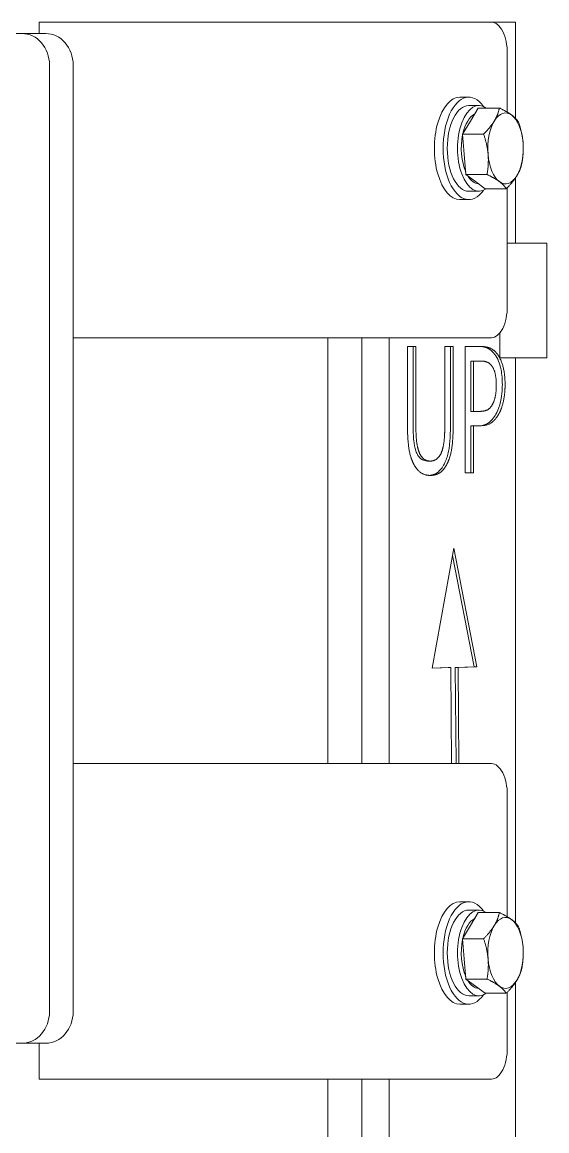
# Model space of a CAD drawing. Header units: inches. Extents: x 12 to 318, y 5 to 204.
# Drawn here: x 239.47 to 243.63, y 79.14 to 87.92 of the extents above; entities that cross this region are included whole.
import ezdxf

# ---------------------------------------------------------------- set-up
doc = ezdxf.new("R2010")
doc.units = ezdxf.units.IN
doc.header["$LTSCALE"] = 9.5
doc.header["$MEASUREMENT"] = 0
doc.layers.add('Visible', color=7, linetype='Continuous', lineweight=18)

msp = doc.modelspace()

# ---------------------------------------------------------------- linework, layer by layer
at = {"layer": 'Visible'}
for p, q in [((239.607354, 87.924298), (239.607354, 87.834298)), ((240.891977, 87.924298), (239.607354, 87.924298)), ((240.891977, 87.924298), (241.489613, 87.924298)), ((243.19054, 87.924298), (241.489613, 87.924298)), ((243.380029, 87.924298), (243.19054, 87.924298)), ((243.380029, 87.162431), (243.380029, 87.924298)), ((227.780472, 87.834298), (239.471815, 87.834298)), ((239.659315, 87.834298), (239.471815, 87.834298)), ((243.31554, 87.210859), (243.31554, 87.674298)), ((239.688321, 87.584298), (239.688321, 80.084298)), ((239.875821, 87.584298), (239.875821, 80.084298)), ((242.94054, 87.330298), (243.009822, 87.330298)), ((243.091229, 87.264298), (243.009822, 87.264298)), ((243.023251, 87.140689), (243.085718, 87.244188)), ((243.085718, 87.244188), (243.252776, 87.244188)), ((242.960784, 87.037191), (243.023251, 87.140689)), ((242.960784, 87.037191), (243.127842, 87.037191)), ((242.974367, 86.877246), (242.960784, 87.037191)), ((242.987949, 86.717301), (242.974367, 86.877246)), ((242.987949, 86.717301), (243.155007, 86.717301)), ((243.063999, 86.660854), (242.987949, 86.717301)), ((243.140048, 86.604408), (243.063999, 86.660854)), ((243.380029, 86.174298), (243.380029, 86.690333)), ((243.091229, 86.584298), (243.009822, 86.584298)), ((243.140048, 86.604408), (243.307106, 86.604408)), ((243.31554, 85.674298), (243.31554, 86.612988)), ((242.94054, 86.518298), (243.009822, 86.518298)), ((243.31554, 86.174298), (243.62848, 86.174298)), ((243.62848, 86.174298), (243.62848, 85.264774)), ((239.875821, 85.424298), (240.891977, 85.424298)), ((241.489613, 85.424298), (240.891977, 85.424298)), ((241.489613, 85.424298), (243.19054, 85.424298)), ((241.892482, 82.049298), (241.892482, 85.424298)), ((241.892484, 85.424298), (241.892484, 82.049298)), ((242.163523, 82.049298), (242.163523, 85.424298)), ((242.380029, 85.424298), (242.380029, 82.049298)), ((243.255029, 85.460137), (243.255029, 85.264774)), ((242.524598, 84.730141), (242.524598, 85.354128)), ((242.524598, 85.354128), (242.591049, 85.354128)), ((242.569398, 85.354128), (242.569398, 84.730141)), ((242.591049, 85.354128), (242.591049, 84.730141)), ((242.819979, 84.7269), (242.819979, 85.354128)), ((242.819979, 85.354128), (242.88643, 85.354128)), ((242.864779, 85.354128), (242.864779, 84.730141)), ((242.88643, 85.354128), (242.88643, 84.730141)), ((242.981649, 84.354128), (242.981649, 85.354128)), ((242.981649, 85.354128), (243.107256, 85.354128)), ((243.048099, 85.239055), (243.026449, 85.239055)), ((243.026449, 85.239055), (243.026449, 84.840352)), ((243.048099, 85.239055), (243.048099, 84.840352)), ((243.103205, 85.239055), (243.048099, 85.239055)), ((243.255029, 85.264774), (243.62848, 85.264774)), ((243.380029, 80.787431), (243.380029, 85.264774)), ((243.048099, 84.840352), (243.026449, 84.840352)), ((243.048099, 84.840352), (243.09348, 84.840352)), ((243.048099, 84.7269), (243.026449, 84.7269)), ((243.026449, 84.7269), (243.026449, 84.354128)), ((243.10442, 84.7269), (243.048099, 84.7269)), ((243.048099, 84.7269), (243.048099, 84.354128)), ((242.705312, 84.446511), (242.683661, 84.446511)), ((243.048099, 84.354128), (242.981649, 84.354128)), ((242.720324, 82.804755), (242.89047, 83.756958)), ((242.89047, 83.756958), (243.075198, 82.816031)), ((242.880154, 83.699225), (243.053547, 82.816031)), ((242.86841, 82.810256), (242.720324, 82.804755)), ((242.846759, 82.810256), (242.720468, 82.805565)), ((242.86841, 82.810256), (242.846759, 82.810256)), ((242.873502, 82.049298), (242.86841, 82.810256)), ((243.053547, 82.816031), (242.903404, 82.811838)), ((242.903404, 82.811838), (242.909172, 82.049298)), ((242.925055, 82.811838), (242.903404, 82.811838)), ((243.075198, 82.816031), (242.925055, 82.811838)), ((242.925055, 82.811838), (242.930822, 82.049298)), ((243.075198, 82.816031), (243.053547, 82.816031)), ((240.891977, 82.049298), (239.875821, 82.049298)), ((240.891977, 82.049298), (241.489613, 82.049298)), ((243.19054, 82.049298), (241.489613, 82.049298)), ((243.31554, 80.835859), (243.31554, 81.799298)), ((242.94054, 80.955298), (243.009822, 80.955298)), ((243.091229, 80.889298), (243.009822, 80.889298)), ((243.023251, 80.765689), (243.085718, 80.869188)), ((243.085718, 80.869188), (243.252776, 80.869188)), ((242.960784, 80.662191), (243.023251, 80.765689)), ((242.960784, 80.662191), (243.127842, 80.662191)), ((242.974367, 80.502246), (242.960784, 80.662191)), ((242.987949, 80.342301), (242.974367, 80.502246)), ((242.987949, 80.342301), (243.155007, 80.342301)), ((243.063999, 80.285854), (242.987949, 80.342301)), ((243.380029, 77.174298), (243.380029, 80.315333)), ((243.091229, 80.209298), (243.009822, 80.209298)), ((243.140048, 80.229408), (243.063999, 80.285854)), ((243.140048, 80.229408), (243.307106, 80.229408)), ((243.31554, 79.799298), (243.31554, 80.237988)), ((242.94054, 80.143298), (243.009822, 80.143298)), ((239.471815, 79.834298), (236.471761, 79.834298)), ((239.471815, 79.834298), (239.659315, 79.834298)), ((239.607354, 79.834298), (239.607354, 79.549298)), ((239.607354, 79.549298), (240.891977, 79.549298)), ((241.489613, 79.549298), (240.891977, 79.549298)), ((241.489613, 79.549298), (243.19054, 79.549298)), ((241.892482, 76.924298), (241.892482, 79.549298)), ((241.892484, 79.549298), (241.892484, 76.924298)), ((242.163523, 76.924298), (242.163523, 79.549298)), ((242.380029, 79.549298), (242.380029, 76.924298))]:
    msp.add_line(p, q, dxfattribs=at)
for centre, major_axis, ratio, start_param, end_param in [((243.19054, 87.674298), (0, 0.25), 0.5, 4.71238898, 6.28318531), ((239.471815, 87.584298), (0, 0.25), 0.8660254, 4.71238898, 6.28318531), ((239.659315, 87.584298), (0, 0.25), 0.8660254, 4.71238898, 6.28318531), ((242.94054, 86.924298), (0, -0.406), 0.5, 3.14159265, 6.28318531), ((243.009822, 86.924298), (0, -0.406), 0.5, 2.53151287, 6.89326509), ((243.009822, 86.924298), (0, 0.34), 0.5, 0, 3.14159265), ((243.091229, 86.924298), (0, -0.34), 0.5, 2.79593383, 6.62884413), ((243.091229, 86.924298), (0, 0.281), 0.5, 0.24467377, 1.13899712), ((243.301676, 86.924298), (0, 0.281), 0.5, 5.9278232, 6.97502076), ((243.301676, 86.924298), (0, 0.281), 0.5, 4.88062565, 5.9278232), ((243.301676, 86.924298), (0, -0.281), 0.5, 3.8334281, 4.88062565), ((243.091229, 86.924298), (0, 0.281), 0.5, 1.18053999, 2.29752601), ((243.301676, 86.924298), (0, 0.281), 0.5, 3.8334281, 4.88062565), ((243.301676, 86.924298), (0, -0.281), 0.5, 4.88062565, 5.9278232), ((243.091229, 86.924298), (0, -0.281), 0.5, 5.59885626, 6.25679015), ((243.301676, 86.924298), (0, -0.281), 0.5, 5.9278232, 6.97502076), ((243.19054, 85.674298), (0, -0.25), 0.5, 0, 1.57079633), ((243.19054, 81.799298), (0, 0.25), 0.5, 4.71238898, 6.28318531), ((243.009822, 80.549298), (0, -0.406), 0.5, 2.53151287, 6.89326509), ((242.94054, 80.549298), (0, -0.406), 0.5, 3.14159265, 6.28318531), ((243.091229, 80.549298), (0, -0.34), 0.5, 2.79593383, 6.62884413), ((243.009822, 80.549298), (0, 0.34), 0.5, 0, 3.14159265), ((243.091229, 80.549298), (0, 0.281), 0.5, 0.24467377, 1.13899712), ((243.301676, 80.549298), (0, 0.281), 0.5, 5.9278232, 6.97502076), ((243.301676, 80.549298), (0, -0.281), 0.5, 3.8334281, 4.88062565), ((243.301676, 80.549298), (0, 0.281), 0.5, 4.88062565, 5.9278232), ((243.091229, 80.549298), (0, 0.281), 0.5, 1.18053999, 2.29752601), ((243.301676, 80.549298), (0, 0.281), 0.5, 3.8334281, 4.88062565), ((243.301676, 80.549298), (0, -0.281), 0.5, 4.88062565, 5.9278232), ((243.091229, 80.549298), (0, -0.281), 0.5, 5.59885626, 6.25679015), ((243.301676, 80.549298), (0, -0.281), 0.5, 5.9278232, 6.97502076), ((239.471815, 80.084298), (0, -0.25), 0.8660254, 0, 1.57079633), ((239.659315, 80.084298), (0, -0.25), 0.8660254, 0, 1.57079633), ((243.19054, 79.799298), (0, -0.25), 0.5, 0, 1.57079633)]:
    msp.add_ellipse(centre, major_axis=major_axis, ratio=ratio, start_param=start_param, end_param=end_param, dxfattribs=at)
for points in [[(243.212044, 87.140689), (243.241035, 87.188723), (243.252776, 87.244188)], [(243.252776, 87.244188), (243.315266, 87.213938), (243.350561, 87.187741)], [(243.350561, 87.187741), (243.385855, 87.161544), (243.404875, 87.131294)], [(243.127842, 87.037191), (243.183053, 87.092655), (243.212044, 87.140689)], [(243.404875, 87.131294), (243.433889, 87.04558), (243.440193, 86.97135)], [(243.16316, 86.877246), (243.156856, 86.951477), (243.127842, 87.037191)], [(243.440193, 86.97135), (243.446497, 86.897119), (243.43204, 86.811405)], [(243.155007, 86.717301), (243.169464, 86.803015), (243.16316, 86.877246)], [(243.43204, 86.811405), (243.4203, 86.75594), (243.391309, 86.707906)], [(243.252792, 86.660854), (243.217498, 86.687051), (243.155007, 86.717301)], [(243.391309, 86.707906), (243.362318, 86.659873), (243.307106, 86.604408)], [(243.307106, 86.604408), (243.288087, 86.634658), (243.252792, 86.660854)], [(243.212044, 80.765689), (243.241035, 80.813723), (243.252776, 80.869188)], [(243.252776, 80.869188), (243.315266, 80.838938), (243.350561, 80.812741)], [(243.127842, 80.662191), (243.183053, 80.717655), (243.212044, 80.765689)], [(243.350561, 80.812741), (243.385855, 80.786544), (243.404875, 80.756294)], [(243.404875, 80.756294), (243.433889, 80.67058), (243.440193, 80.59635)], [(243.16316, 80.502246), (243.156856, 80.576477), (243.127842, 80.662191)], [(243.440193, 80.59635), (243.446497, 80.522119), (243.43204, 80.436405)], [(243.155007, 80.342301), (243.169464, 80.428015), (243.16316, 80.502246)], [(243.43204, 80.436405), (243.4203, 80.38094), (243.391309, 80.332906)], [(243.252792, 80.285854), (243.217498, 80.312051), (243.155007, 80.342301)], [(243.391309, 80.332906), (243.362318, 80.284873), (243.307106, 80.229408)], [(243.307106, 80.229408), (243.288087, 80.259658), (243.252792, 80.285854)]]:
    msp.add_rational_spline(points, [1, 1.0379548493, 1], degree=2, dxfattribs=at)
for points, knots in [([(243.085606, 85.354128), (243.105793, 85.354128), (243.136562, 85.351896), (243.182763, 85.328961), (243.200512, 85.313924), (243.216481, 85.291729)], [-0.725506634, -0.725506634, -0.725506634, -0.725506634, -0.296366495, -0.296366495, 0, 0, 0, 0]), ([(243.216481, 85.291729), (243.227439, 85.276802), (243.237201, 85.259214), (243.252293, 85.222384), (243.260067, 85.199824), (243.273303, 85.133395), (243.276043, 85.092804), (243.276043, 85.052669)], [-0.844477071, -0.844477071, -0.844477071, -0.844477071, -0.544529725, -0.544529725, -0.305823756, -0.305823756, 0, 0, 0, 0]), ([(243.276043, 85.052669), (243.276043, 85.028986), (243.274888, 85.005515), (243.269346, 84.952867), (243.264887, 84.930454), (243.254503, 84.884091), (243.244845, 84.855258), (243.232283, 84.830627)], [-0.48070155, -0.48070155, -0.48070155, -0.48070155, -0.387114958, -0.387114958, -0.268097881, -0.268097881, 0, 0, 0, 0]), ([(243.232283, 84.830627), (243.223672, 84.813675), (243.214274, 84.798701), (243.193726, 84.772622), (243.182773, 84.761856), (243.158744, 84.743799), (243.132251, 84.7269), (243.082769, 84.7269)], [-2.12199044, -2.12199044, -2.12199044, -2.12199044, -1.44284282, -1.44284282, -0.75409962, -0.75409962, 0, 0, 0, 0]), ([(242.569398, 84.730141), (242.569398, 84.664482), (242.572309, 84.628525), (242.577176, 84.580705), (242.582631, 84.553352), (242.590873, 84.528358)], [-0.371862003, -0.371862003, -0.371862003, -0.371862003, -0.228145318, -0.228145318, 0, 0, 0, 0]), ([(242.864779, 84.730141), (242.864779, 84.690194), (242.863625, 84.649057), (242.8564, 84.556613), (242.850297, 84.525894), (242.840174, 84.479514), (242.830047, 84.450412), (242.816967, 84.425441)], [-0.467674705, -0.467674705, -0.467674705, -0.467674705, -0.385613275, -0.385613275, -0.275578199, -0.275578199, 0, 0, 0, 0]), ([(242.590873, 84.528358), (242.595548, 84.514191), (242.601159, 84.501713), (242.615921, 84.47779), (242.624049, 84.469778), (242.646811, 84.451087), (242.665606, 84.446511), (242.683661, 84.446511)], [-0.454531198, -0.454531198, -0.454531198, -0.454531198, -0.37440362, -0.37440362, -0.275150152, -0.275150152, 0, 0, 0, 0]), ([(242.816967, 84.425441), (242.809089, 84.409952), (242.800493, 84.396264), (242.781772, 84.372761), (242.771863, 84.36322), (242.74968, 84.347294), (242.728977, 84.335534), (242.694756, 84.333398)], [-1.62181416, -1.62181416, -1.62181416, -1.62181416, -1.12295259, -1.12295259, -0.62367983, -0.62367983, -0.05863483, -0.05863483, -0.05863483, -0.05863483])]:
    msp.add_open_spline(points, degree=3, knots=knots, dxfattribs=at)
for points in [[(243.107256, 85.354128), (243.151827, 85.354128), (243.214226, 85.324955), (243.238132, 85.291729)], [(243.192346, 85.200968), (243.176543, 85.222037), (243.134404, 85.239055), (243.103205, 85.239055)], [(243.238132, 85.291729), (243.266089, 85.253642), (243.297694, 85.136138), (243.297694, 85.052669)], [(243.228407, 85.048617), (243.228407, 85.100481), (243.210579, 85.176656), (243.192346, 85.200968)], [(243.200044, 84.900319), (243.215036, 84.930303), (243.228407, 85.000805), (243.228407, 85.048617)], [(243.297694, 85.052669), (243.297694, 84.98784), (243.274598, 84.871146), (243.253934, 84.830627)], [(243.09348, 84.840352), (243.133999, 84.840352), (243.183837, 84.866284), (243.200044, 84.900319)], [(243.253934, 84.830627), (243.228002, 84.779574), (243.157905, 84.7269), (243.10442, 84.7269)], [(242.57241, 84.425441), (242.546073, 84.477305), (242.524598, 84.623172), (242.524598, 84.730141)], [(242.591049, 84.730141), (242.591049, 84.660449), (242.599963, 84.566446), (242.612524, 84.528358)], [(242.798504, 84.528358), (242.811065, 84.566446), (242.819979, 84.659639), (242.819979, 84.7269)], [(242.88643, 84.730141), (242.88643, 84.625603), (242.86536, 84.476494), (242.838618, 84.425441)], [(242.612524, 84.528358), (242.625895, 84.48784), (242.672086, 84.446511), (242.705312, 84.446511)], [(242.705312, 84.446511), (242.736511, 84.446511), (242.785133, 84.48784), (242.798504, 84.528358)], [(242.705312, 84.333058), (242.661146, 84.333058), (242.595506, 84.37925), (242.57241, 84.425441)], [(242.838618, 84.425441), (242.814712, 84.378439), (242.751503, 84.333058), (242.705312, 84.333058)]]:
    msp.add_open_spline(points, degree=2, dxfattribs=at)

doc.saveas('drawing.dxf')
